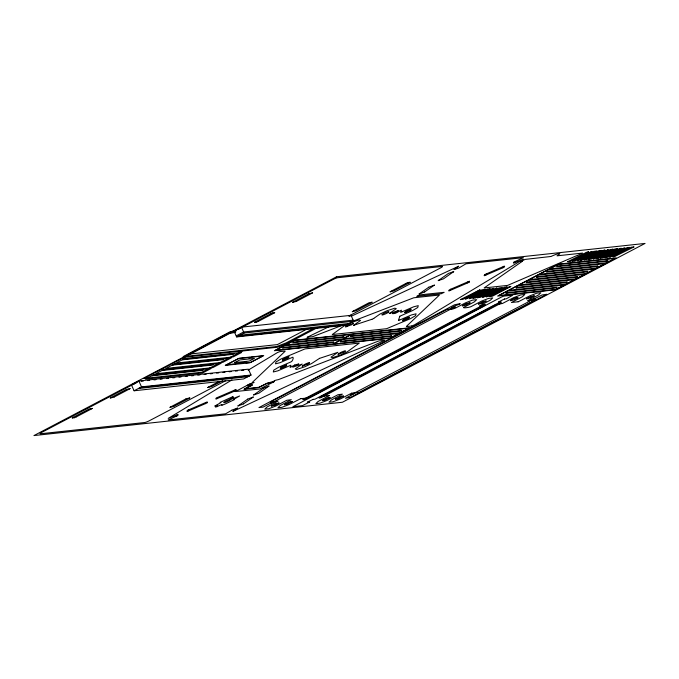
<?xml version="1.0" encoding="UTF-8"?>
<svg xmlns="http://www.w3.org/2000/svg" width="679" height="679" viewBox="0 0 679 679"><rect width="100%" height="100%" fill="white"/><g stroke="black" fill="none" stroke-linecap="round" stroke-linejoin="round"><path stroke-width="1.02" d="M399.795 316.287L398.429 320.437M447.308 309.344L449.074 309.191M300.729 398.683L307.808 397.962L310.057 397.105L483.465 306.102C487.14 304.141 476.259 307.163 480.596 305.295L490.425 300.135L492.742 297.92L488.719 298.353L481.589 301.094L471.761 306.246C469.902 307.697 460.404 308.538 464.529 307.027L474.358 301.866L476.675 299.651L472.652 300.084L465.522 302.826L455.694 307.977C448.31 311.143 448.31 307.901 459.25 304.319L460.209 303.606L454.429 304.846L258.971 407.561L263.062 407.12L273.807 401.637L278.144 401.085L267.076 406.959L264.759 409.174L268.782 408.741L275.912 406L286.75 400.296L291.283 399.668L280.215 405.541L277.898 407.756L281.912 407.324L289.05 404.582L300.721 398.641M329.239 395.602L318.171 401.442L315.854 403.666L319.868 403.224L327.006 400.491L337.938 394.737L342.36 394.143L331.31 400.024L328.992 402.24L333.007 401.807L340.145 399.065L351.764 393.116M353.547 325.3L354.065 324.927M389.305 313.528L389.822 313.163M184.442 357.247L230.86 332.812L235.732 332.031M207.078 402.8L205.389 403.674M235.927 390.4L234.238 391.274M282.6 359.581L284.289 358.69M408.945 318.044L407.332 318.901M467.593 282.973L469.206 282.116M484.475 274.834L486.164 273.943M253.878 382.566L248.794 384.45L235.486 391.545L259.743 389.008L273.798 381.844C273.637 380.588 275.122 380.325 278.568 379.569L377.813 341.342A3.055 0.433 -24.2 0 1 379.459 340.85L384.611 340.366L232.88 411.449L236.784 408.563M373.756 318.459L372.007 319.3M72.28 417.933L73.493 417.229M92.327 408.444L91.156 409.114M207.74 387.505L208.954 386.801M254.642 322.236L255.856 321.532M274.689 312.747L273.518 313.418M243.54 403.903L237.794 406.025L238.405 405.575M292.547 302.342L293.769 301.637M311.423 293.523L312.612 292.827M284.391 404.684L285.604 403.98M292.293 401.569L291.121 402.24M335.485 399.167L336.699 398.463M390.102 291.809L391.316 291.104M343.387 396.052L342.199 396.731M392.768 313.639L393.981 312.934M410.15 282.311L408.97 282.99M428.763 287.192L434.518 285.044L433.923 285.486M231.845 410.15L237.599 408.011L237.013 408.452M247.648 399.116L253.403 396.969L252.809 397.41M263.367 388.125L269.122 385.986L268.528 386.427M307.884 364.088L302.163 366.219L302.741 365.76M347.826 325.351L353.581 323.212L352.987 323.654M351.34 324.8L345.586 326.947L346.18 326.497M343.71 352.274L337.955 354.413L338.549 353.971M424.664 291.978L418.951 294.117L419.537 293.642M288.889 356.891L288.617 357.765L286.996 358.571M286.699 365.047L286.385 365.947L284.798 366.728M404.828 312.595L405.117 311.703L406.738 310.897M402.63 320.751L402.919 319.86L404.548 319.054M408.928 318.018L409.157 317.237M448.938 290.824L449.226 289.933L450.848 289.127M469.427 281.31L469.197 282.133M484.254 275.64L484.5 274.868M74.215 417.729L72.288 417.975M394.703 313.435L392.802 313.681M90.383 408.648L92.319 408.385M256.577 322.033L254.667 322.279M272.746 312.951L274.681 312.688M286.326 404.48L284.425 404.726M290.357 401.773L292.293 401.51M324.273 400.381L322.364 400.627L323.552 399.88M329.052 398.149L330.215 397.41L328.305 397.656M337.421 398.963L335.511 399.21M341.444 396.256L343.379 395.993M408.206 282.523L410.141 282.26M464.207 305.66L462.297 305.906L463.485 305.16M465.624 299.015L481.886 289.814L485.23 289.271L465.684 299.049M591.85 251.502L574.926 260.948M593.522 258.903L609.793 249.711L613.129 249.159L593.582 258.937M609.776 257.154L626.038 247.954L629.382 247.402L609.835 257.188M351.798 393.2L356.483 392.708M518.077 301.773L511.44 302.511L522.507 296.672L524.825 294.448L520.81 294.89L513.672 297.623L502.468 303.479L495.729 304.727L321.277 396.443L329.222 395.56M531.216 300.347L527.507 300.772L538.574 294.932L540.891 292.717L536.877 293.15L529.739 295.891L518.136 301.841M577.557 255.423L582.607 253.08L557.009 255.83C565.565 250.407 551.806 255.856 551.17 256.458L525.028 259.412L520.844 261.619L522.27 261.33L484.169 287.93L507.612 285.401L577.031 255.525M272.72 402.121L270.734 403.538L275.003 401.501M532.973 299.77L534.959 298.353L530.689 300.381M294.779 364.996L298.768 363.961L292.759 367.186L302.248 364.08L295.246 368.943L296.681 369.452L304.837 366.77L311.559 363.571L319.588 358.325M489.899 296.341L509.157 286.835L510.922 286.496L492.521 296.154L489.907 296.434M507.086 286.996L487.828 296.502L486.062 296.85L504.463 287.192L507.077 286.911M567.72 261.644L586.987 252.13L588.752 251.79L570.343 261.449L567.729 261.729M601.39 250.517L582.183 260.006L580.367 260.371L598.776 250.712L601.39 250.424M600.228 258.13L619.486 248.624L621.251 248.285L602.85 257.944L600.236 258.224M617.627 248.769L598.386 258.266L596.62 258.614L615.03 248.955L617.635 248.675M633.88 247.012L614.639 256.518L612.874 256.857L631.275 247.198L633.889 246.918M346.4 326.395L347.86 325.377M351.306 324.774L352.766 323.764M231.879 410.175L225.555 413.817L168.197 419.97L176.234 416.185M238.618 405.473L247.674 399.142M254.336 394.482L263.401 388.15M243.523 403.852L252.58 397.521M268.307 386.538L258.911 393.183L253.522 395.034L254.124 394.584M302.961 365.65C303.734 364.3 310.761 361.737 309.548 362.909M307.867 364.037L309.318 363.019M373.747 318.409L379.985 314.054L386.716 310.855L394.872 308.173L396.298 308.682L390.009 313.061M382.218 314.606C382.981 313.24 390.128 310.668 388.795 311.865M388.575 311.975C387.811 313.342 380.588 315.947 381.988 314.716M419.732 293.549L428.797 287.217M438.982 280.096L448.454 273.408L453.767 271.6L453.173 272.041M454.769 269.062L458.681 266.193L351.051 316.338M424.638 291.928L433.703 285.596M452.952 272.152L443.472 278.84L438.176 280.656L438.787 280.189M338.77 353.861C339.534 352.511 346.663 349.931 345.356 351.128M343.676 352.248L345.136 351.23M76.167 416.991L74.249 417.772M88.389 409.403L90.383 408.597M114.131 397.062L110.244 398.089L111.398 397.334M126.302 389.508L130.232 388.49L129.061 389.22M258.529 321.294L256.611 322.075M270.751 313.706L272.746 312.892M296.494 301.366L292.581 302.384M308.665 293.812L312.595 292.793M173.773 406.415L169.86 407.442L171.04 406.696M185.936 398.87L189.865 397.852L188.686 398.59M211.678 386.521L207.766 387.548M356.136 310.719L352.24 311.746L353.403 310.999M394.041 290.824L390.153 291.851M406.212 283.279L408.206 282.464M396.655 312.696L394.72 313.469M275.207 403.946L279.137 402.927L277.974 403.657M275.182 405.125L271.294 406.152L272.457 405.397M288.354 402.528L290.349 401.713M288.337 403.708L286.394 404.523M466.235 303.708L470.165 302.69L468.985 303.428M326.302 398.429L328.297 397.622M466.159 304.922L464.241 305.703M326.217 399.642L324.307 400.423M339.449 397.011L341.444 396.197M339.424 398.191L337.455 399.006M482.319 301.968L486.249 300.95L485.086 301.68M482.294 303.148L478.381 304.167L479.569 303.42M514.317 299.719L510.455 300.704L511.643 299.957M530.469 296.774L534.398 295.755L533.227 296.485M530.443 297.945L526.505 298.904L527.71 298.225M231.929 379.926L168.214 418.4L176.54 415.073M248.183 370.148L277.499 352.528L279.782 351.62L284.841 351.068A3.055 0.433 -24.2 0 1 285.002 351.366L252.113 382.608L253.878 382.515M249.889 384.509C256.628 384.28 246.477 386.741 245.111 388.804L258.92 387.285L267.195 383.185L274.155 381.292M250.025 384.433L250.687 383.822M273.798 381.844L274.401 381.258M248.064 384.832C243.566 388.371 262.756 380.537 243.922 389.262L258.444 387.684L267.008 383.44L273.298 382.107M275.581 400.941L450.661 309.149M530.104 300.958L355.032 392.734M133.466 384.085L136.275 382.6M138.881 380.995L131.437 384.908L134.077 390.773L243.591 378.95L251.035 375.037L248.395 369.172L138.881 380.995L141.512 386.869L251.035 375.037M234.034 331.063L241.478 327.159L351.001 315.328L353.64 321.201L346.197 325.105L236.674 336.928L234.034 331.063L236.148 330.834M133.407 384.102L138.202 381.59M235.842 330.35L240.638 327.838L237.769 329.34M238.1 329.349L333.033 279.519A3.87 0.543 -24.2 0 1 337.752 277.711L442.114 266.44A3.87 0.543 -24.2 0 1 440.612 267.899L349.006 315.956M135.978 382.939L41.826 432.336A3.87 0.543 -24.2 0 0 40.316 433.796L144.678 422.525A3.87 0.543 -24.2 0 0 149.405 420.717L225.691 380.673M73.655 417.169L88.304 409.479M111.568 397.274L126.209 389.585M256.017 321.464L270.666 313.783M293.931 301.569L308.572 293.888M76.311 416.881L90.961 409.191M114.225 396.986L128.866 389.296M258.674 321.184L273.323 313.494M296.587 301.289L311.228 293.6M236.207 335.884L243.642 331.98L353.165 320.149M134.077 390.773L141.512 386.869M236.674 336.928L244.117 333.024L353.64 321.201M242.225 351.026L201.79 372.245L143.94 378.492L184.374 357.273L277.889 347.181L286.3 343.956L317.806 327.422M307.052 329.026L277.388 344.593L188.669 354.175L228.534 333.253L234.798 332.583M313.24 328.678L286.054 342.937L276.709 346.519L183.16 356.602L230.147 331.725L236.003 330.588M171.201 406.628L185.851 398.946M209.115 386.733L219.181 381.454M353.564 310.931L368.994 302.783L372.228 302.155L371.048 302.885M391.477 291.036L406.127 283.347M173.858 406.348L188.507 398.658M211.772 386.453L222.754 380.681M356.22 310.642L370.87 302.961M394.134 290.748L408.783 283.067M349.142 316.304L351.001 315.328M294.737 365.039L290.111 367.466L290.943 365.31L290.459 365.387L277.889 370.819L273.289 371.982L273.79 370.123L278.899 367.101L290.349 362.179C292.759 362.297 294.737 355.117 291.588 357.723L280.087 362.671L275.487 363.834L275.988 361.975L281.089 358.953L304.947 348.93L359.267 343.09L347.317 351.807L340.586 354.998L332.43 357.68L331.004 357.171L337.904 352.299L319.673 358.325M394.143 312.875L398.768 310.447L389.322 313.554M396.799 312.586L401.433 310.159L400.618 312.298L402.002 311.848M272.618 405.338L275.122 404.022M463.647 305.092L466.15 303.785M275.275 405.049L277.779 403.733M466.303 304.812L468.807 303.496M285.766 403.92L288.269 402.605M288.422 403.632L290.926 402.316M479.73 303.36L482.234 302.045M482.387 303.072L484.891 301.756M511.805 299.897C511.321 298.845 521.217 296.18 517.143 298.225M514.461 299.609L516.965 298.293M323.713 399.821L326.217 398.505M326.37 399.532L328.874 398.217M336.86 398.403L339.364 397.088M527.872 298.157L530.375 296.842M339.517 398.115L342.021 396.799M530.528 297.869L533.032 296.562M454.574 269.156L453.954 269.58L458.86 268.01L465.947 263.817L523.365 257.655L515.319 261.432M287.31 357.392L288.889 356.831M176.727 414.962C179.069 413.392 178.297 416.015 176.404 416.142M283.975 359.87L282.439 360.439L282.625 359.615M188.406 410.982C186.088 412.552 186.801 410.04 188.728 409.802M205.712 402.503L207.273 401.934L207.078 402.757M217.255 398.573C214.954 400.135 215.659 397.631 217.577 397.402M234.561 390.094L236.122 389.534L235.927 390.357M285.112 365.548L286.691 364.996M281.777 368.026C279.485 369.622 280.155 367.059 282.091 366.847M409.76 309.599C412.128 308.028 411.321 310.617 409.445 310.778M406.424 312.077L404.888 312.646M450.525 290.306L448.972 290.867M467.831 281.827L469.41 281.267M485.841 275.122L484.271 275.682M503.147 266.643C505.507 265.056 504.718 267.619 502.825 267.815M399.736 320.03L398.471 320.48M407.57 317.755L409.14 317.195M514.835 262.663C512.543 264.224 513.265 261.67 515.149 261.483M404.226 320.233L402.664 320.794M248.556 384.569L250.432 383.847M354.226 324.851L360.549 320.454L359.115 319.945L350.958 322.627L344.236 325.818L332.286 334.535L386.606 328.695L410.464 318.663L415.573 315.65L416.074 313.791L411.466 314.946L400.016 319.877M329.731 326.327L307.137 337.31M449.235 309.166L455.295 306.95L451.391 308.945M284.459 358.648L287.124 357.502M284.153 359.768L286.827 358.614M402.206 311.729L413.664 306.806L418.264 305.643L417.763 307.502L412.662 310.524L399.651 316.312M406.908 310.855L409.581 309.7M406.602 311.967L409.276 310.821M282.26 366.804L284.934 365.658M281.963 367.925L284.628 366.77M404.709 319.011L407.383 317.865M404.412 320.123L407.077 318.977M451.017 289.084L467.644 281.929M486.334 273.9L502.961 266.745M450.712 290.196L467.339 283.05M486.028 275.012L502.664 267.865M515.013 262.552L523.348 259.217L414.47 324.868L411.669 326.013M188.898 409.751L205.525 402.605M217.747 397.351L234.374 390.204M188.592 410.871L205.219 403.725M217.441 398.471L234.068 391.325M343.319 324.893L313.74 336.283A3.055 0.433 -24.2 0 1 312.094 336.767L307.281 337.293M350.958 321.948L413.749 297.784L439.44 295.017L406.551 326.26A3.055 0.433 -24.2 0 0 406.713 326.548L411.525 326.03M371.88 319.3L353.581 325.334M354.302 392.946L350.398 394.932L354.913 393.217L345.458 398.284L351.238 397.045L546.688 294.27L542.08 294.966L531.258 300.424M356.619 392.691L359.717 392.123L535.451 299.804L532.998 300.135M591.825 251.459L572.244 261.245L574.858 260.965M504.438 299.032L506.245 298.836L512.815 295.17L503.911 296.086L501.577 296.978L292.861 406.721L302.461 405.618L309.76 401.943L307.264 402.308L307.629 401.968L313.223 399.337M141.342 381.25L143.43 381.021M147.615 380.571L149.703 380.35M153.887 379.892L155.975 379.671M160.159 379.213L162.247 378.992M166.431 378.543L168.528 378.313M172.704 377.863L174.8 377.634M178.984 377.184L181.072 376.955M185.257 376.506L187.345 376.285M191.529 375.827L193.617 375.606M197.801 375.147L199.889 374.927M204.073 374.477L206.17 374.248M210.346 373.798L212.442 373.569M216.618 373.119L218.714 372.89M222.899 372.44L224.987 372.211M229.171 371.761L231.259 371.54M235.443 371.082L237.531 370.861M241.716 370.411L243.803 370.182M272.695 401.756L270.242 402.061L447.308 309.31M313.163 399.405L314.971 399.21L501.026 301.569L498.539 301.934L504.497 298.964M241.478 327.159L244.117 333.024M226.243 364.971L246.783 362.111L245.959 362.917L250.483 362.425L262.807 356L251.595 357.179L248.947 358.189L249.762 357.375L238.567 358.597L226.243 364.971M225.343 365.353L249.897 362.798L263.715 355.626L239.144 358.223L225.343 365.353M234.654 362.586L249.244 361.067L254.43 358.402L239.891 359.929L234.654 362.586M416.982 296.282L441.197 293.761L444.151 292.326L419.928 294.873L416.982 296.282M232.676 396.731L232.396 397.393L233.44 397.071L228.993 399.744A3.853 0.543 -24.2 0 0 223.926 402.257A3.853 0.543 -24.2 0 0 226.472 401.934A3.853 0.543 -24.2 0 0 230.716 399.515L239.602 395.984L233.517 399.498L234.34 399.659L224.902 404.141L221.736 405.338L222.05 404.616L220.072 405.219L216.771 406.814L215.345 406.933L217.721 405.091L214.81 406.084L220.913 402.579L220.064 402.418L232.676 396.731M479.968 289.874L463.732 299.057L460.362 299.626L479.951 289.84M482.616 297.164L483.804 297.088L502.214 287.429L498.844 287.998L482.65 297.13M496.952 288.04L480.715 297.224L477.345 297.792L496.918 288.006M577.277 260.651L578.466 260.575L596.875 250.916L593.539 251.468L577.294 260.634M608.104 249.745L591.833 258.937L588.498 259.488L608.078 249.711M624.349 247.988L608.053 257.197L604.743 257.731L624.332 247.954M472.932 298.166L475.529 297.988L493.939 288.329L492.173 288.668L472.966 298.14M490.102 288.83L470.886 298.319L469.07 298.684L487.48 289.025L490.094 288.745M583.991 259.879L586.597 259.692L605.006 250.033L603.19 250.398L583.991 259.879M240.4 335.197L238.482 336.224L347.224 324.477L349.15 323.467L240.4 335.197M336.589 276.752L33.95 435.57L342.411 402.248L645.05 243.43L336.589 276.752M153.972 374.681L145.535 379.111L202.631 372.941L211.067 368.519L153.972 374.681M164.14 369.351L155.712 373.773L212.799 367.611L221.235 363.18L164.14 369.351M174.316 364.012L165.88 368.434L222.975 362.272L231.403 357.841L174.316 364.012M184.484 358.673L176.048 363.095L233.143 356.933L241.58 352.503L184.484 358.673M153.437 375.139L152.198 375.793L202.223 370.386L203.462 369.732L153.437 375.139M163.605 369.8L162.366 370.454L212.391 365.047L213.63 364.402L163.605 369.8M173.773 364.462L172.534 365.115L222.559 359.709L223.807 359.064L173.773 364.462M183.95 359.132L182.71 359.777L232.736 354.379L233.975 353.725L183.95 359.132M294.355 340.23L274.392 350.712L389.967 338.278L410.065 327.736L294.355 340.23M283.83 345.917L275.394 350.339L332.481 344.177L340.917 339.755L283.83 345.917M293.999 340.578L285.57 345L342.649 338.838L351.085 334.416L293.999 340.578M283.771 347.419L282.523 348.072L332.549 342.674L333.788 342.021L283.771 347.419M293.939 342.08L292.7 342.734L342.717 337.336L343.956 336.682L293.939 342.08M249.583 375.716L247.657 376.726L138.923 388.447L140.842 387.463L249.583 375.716M341.673 339.67L333.245 344.092L390.332 337.93L398.768 333.499L341.673 339.67M351.849 334.331L343.413 338.753L400.508 332.591L408.936 328.161L351.849 334.331M341.613 341.172L340.374 341.826L390.4 336.419L391.639 335.774L341.613 341.172M351.781 335.833L350.542 336.487L400.568 331.089L401.807 330.435L351.781 335.833M558.367 264.156L497.597 296.052L555.447 289.797L616.218 257.91L558.367 264.156M507.154 291.189L498.717 295.62L555.812 289.449L564.249 285.027L507.154 291.189M517.322 285.851L508.885 290.281L565.98 284.111L574.417 279.689L517.322 285.851M527.49 280.52L519.062 284.942L576.148 278.772L584.585 274.35L527.49 280.52M537.666 275.182L529.23 279.604L586.325 273.442L594.753 269.011L537.666 275.182M547.834 269.843L539.398 274.265L596.493 268.103L604.93 263.673L547.834 269.843M558.002 264.504L549.574 268.935L606.661 262.765L615.098 258.343L558.002 264.504M483.431 304.888L302.8 399.676L304.676 399.481L485.307 304.684L483.431 304.888M507.086 292.7L505.847 293.345L555.872 287.947L557.111 287.293L507.086 292.7M517.254 287.361L516.015 288.015L566.04 282.608L567.288 281.955L517.254 287.361M527.43 282.023L526.191 282.676L576.216 277.27L577.456 276.616L527.43 282.023M537.598 276.684L536.359 277.338L586.384 271.931L587.624 271.286L537.598 276.684M547.766 271.345L546.527 271.999L596.552 266.592L597.792 265.947L547.766 271.345M557.943 266.015L556.695 266.66L606.729 261.262L607.968 260.609L557.943 266.015M499.625 303.14L318.986 397.928L320.87 397.733L501.501 302.936L499.625 303.14"/></g></svg>
